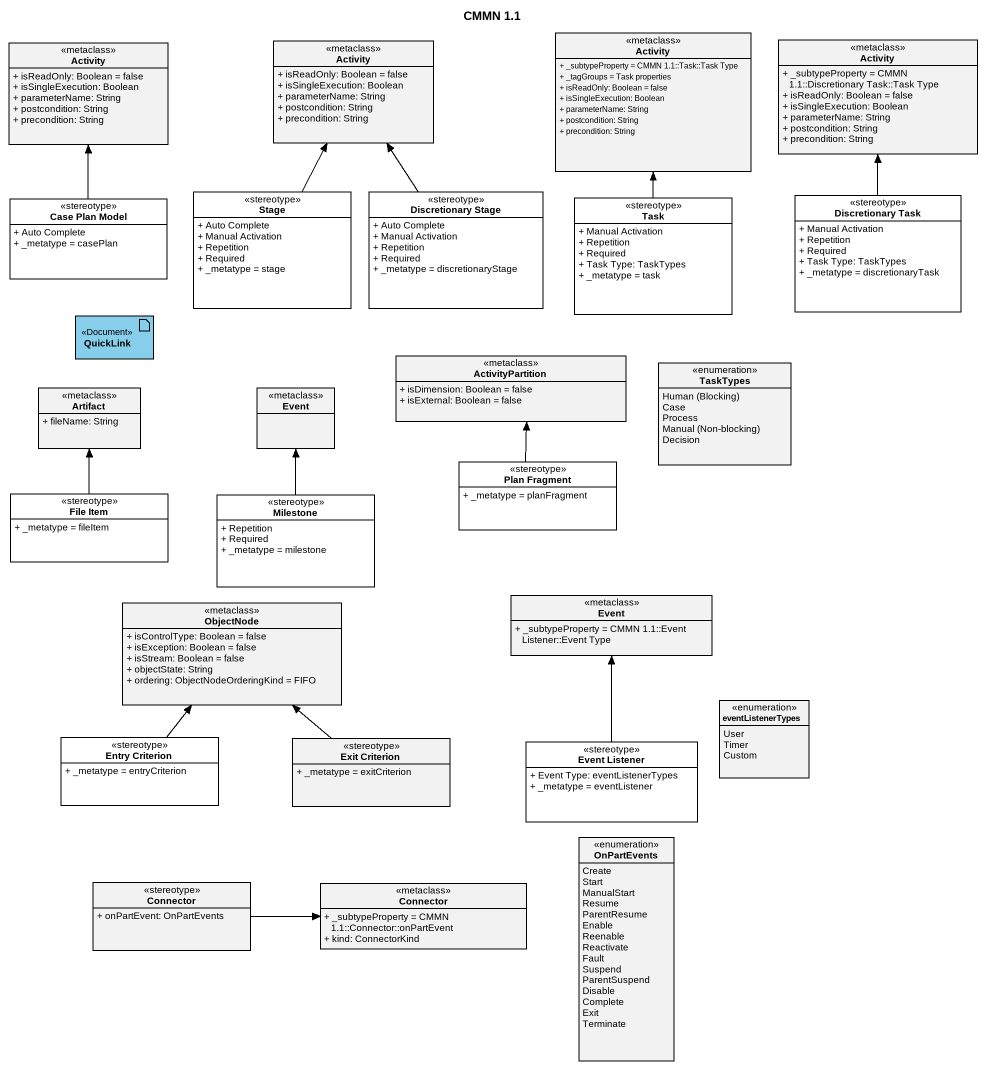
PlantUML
@startuml
title CMMN 1.1
allowmixing
hide circle
hide empty members
skinparam classAttributeIconSize 0
class Activity <<metaclass>> {
  + isReadOnly: Boolean = false
  + isSingleExecution: Boolean
  + parameterName: String
  + postcondition: String
  + precondition: String
}
class "Activity" as Activity_2 <<metaclass>> {
  + isReadOnly: Boolean = false
  + isSingleExecution: Boolean
  + parameterName: String
  + postcondition: String
  + precondition: String
}
class "Activity" as Activity_3 <<metaclass>> {
  + _subtypeProperty = CMMN 1.1::Task::Task Type
  + _tagGroups = Task properties
  + isReadOnly: Boolean = false
  + isSingleExecution: Boolean
  + parameterName: String
  + postcondition: String
  + precondition: String
}
class "Activity" as Activity_4 <<metaclass>> {
  + _subtypeProperty = CMMN 1.1::Discretionary Task::Task Type
  + isReadOnly: Boolean = false
  + isSingleExecution: Boolean
  + parameterName: String
  + postcondition: String
  + precondition: String
}
class "Case Plan Model" as Case_Plan_Model <<stereotype>> #FFFFFF {
  + Auto Complete
  + _metatype = casePlan
}
class Stage <<stereotype>> #FFFFFF {
  + Auto Complete
  + Manual Activation
  + Repetition
  + Required
  + _metatype = stage
}
class "Discretionary Stage" as Discretionary_Stage <<stereotype>> #FFFFFF {
  + Auto Complete
  + Manual Activation
  + Repetition
  + Required
  + _metatype = discretionaryStage
}
class Task <<stereotype>> #FFFFFF {
  + Manual Activation
  + Repetition
  + Required
  + Task Type: TaskTypes
  + _metatype = task
}
class "Discretionary Task" as Discretionary_Task <<stereotype>> #FFFFFF {
  + Manual Activation
  + Repetition
  + Required
  + Task Type: TaskTypes
  + _metatype = discretionaryTask
}
artifact QuickLink <<Document>> #87CEEB
class ActivityPartition <<metaclass>> {
  + isDimension: Boolean = false
  + isExternal: Boolean = false
}
class "Artifact" as Artifact_ <<metaclass>> {
  + fileName: String
}
class Event <<metaclass>>
enum TaskTypes {
  {field} Human (Blocking)
  Case
  Process
  {field} Manual (Non-blocking)
  Decision
}
class "Plan Fragment" as Plan_Fragment <<stereotype>> #FFFFFF {
  + _metatype = planFragment
}
class "File Item" as File_Item <<stereotype>> #FFFFFF {
  + _metatype = fileItem
}
class Milestone <<stereotype>> #FFFFFF {
  + Repetition
  + Required
  + _metatype = milestone
}
class ObjectNode <<metaclass>> {
  + isControlType: Boolean = false
  + isException: Boolean = false
  + isStream: Boolean = false
  + objectState: String
  + ordering: ObjectNodeOrderingKind = FIFO
}
class "Event" as Event_2 <<metaclass>> {
  + _subtypeProperty = CMMN 1.1::Event Listener::Event Type
}
enum eventListenerTypes {
  User
  Timer
  Custom
}
class "Entry Criterion" as Entry_Criterion <<stereotype>> #FFFFFF {
  + _metatype = entryCriterion
}
class "Exit Criterion" as Exit_Criterion <<stereotype>> {
  + _metatype = exitCriterion
}
class "Event Listener" as Event_Listener <<stereotype>> #FFFFFF {
  + Event Type: eventListenerTypes
  + _metatype = eventListener
}
enum OnPartEvents {
  Create
  Start
  ManualStart
  Resume
  ParentResume
  Enable
  Reenable
  Reactivate
  Fault
  Suspend
  ParentSuspend
  Disable
  Complete
  Exit
  Terminate
}
class Connector <<stereotype>> {
  + onPartEvent: OnPartEvents
}
class "Connector" as Connector_2 <<metaclass>> {
  + _subtypeProperty = CMMN 1.1::Connector::onPartEvent
  + kind: ConnectorKind
}
Case_Plan_Model -up-> Activity
Stage -up-> Activity_2
Discretionary_Stage -up-> Activity_2
Task -up-> Activity_3
Discretionary_Task -up-> Activity_4
Plan_Fragment -up-> ActivityPartition
File_Item -up-> Artifact_
Milestone -up-> Event
Entry_Criterion -up-> ObjectNode
Exit_Criterion -up-> ObjectNode
Event_Listener -up-> Event_2
Connector -right-> Connector_2
@enduml
